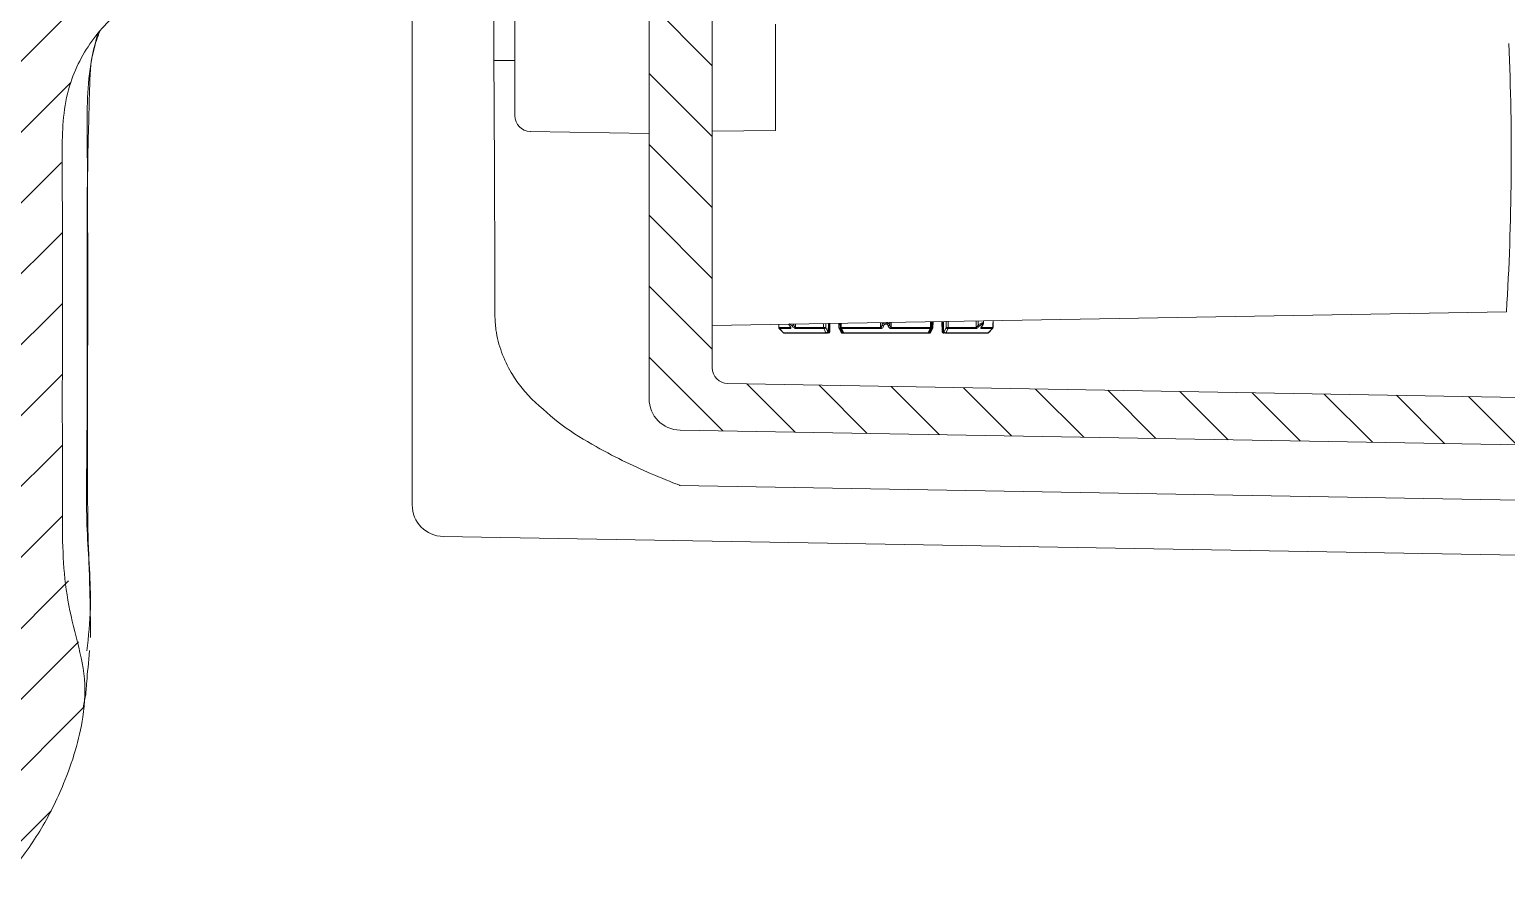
# Model space of a CAD drawing. Extents: x 14808 to 20058, y -13198 to -11680.
# Drawn here: x 16144.38 to 16191.14, y -12215.32 to -12188.4 of the extents above; entities that cross this region are included whole.
import ezdxf

# ---------------------------------------------------------------- set-up
doc = ezdxf.new("R2010")
doc.units = 0
doc.header["$LTSCALE"] = 7
doc.header["$MEASUREMENT"] = 0
doc.layers.get('0').update_dxf_attribs({"color": 2, "linetype": 'CONTINUOUS'})

msp = doc.modelspace()

# ---------------------------------------------------------------- hatches: boundary and pattern name
at = {"linetype": 'Continuous', "lineweight": 0}
h = msp.add_hatch(dxfattribs=at)
h.set_pattern_fill('ANSI31', color=2, scale=0.5, style=0)
h.set_pattern_definition([(45, (16169.5734, -12738.675), (-1.122532, 1.122532), [])])
edge = h.paths.add_edge_path(flags=0)
edge.add_spline(control_points=[(16144.308, -12164.476), (16143.281, -12168.527), (16143.42, -12172.803), (16143.42, -12176.982), (16143.42, -12181.211), (16143.42, -12185.44), (16143.42, -12189.668), (16143.42, -12198.032), (16143.934, -12206.457), (16142.872, -12214.753)], knot_values=[0.000364, 0.000364, 0.000364, 0.000364, 0.02544, 0.02544, 0.02544, 0.050743, 0.050743, 0.050743, 0.100803, 0.100803, 0.100803, 0.100803], weights=[1, 1, 1, 1, 1, 1, 1, 1, 1, 1], degree=3, periodic=0)
edge.add_spline(control_points=[(16142.872, -12214.753), (16142.865, -12214.809), (16142.868, -12214.866), (16142.879, -12214.921), (16142.891, -12214.976), (16142.912, -12215.029), (16142.942, -12215.077), (16142.971, -12215.125), (16143.008, -12215.168), (16143.051, -12215.203), (16143.095, -12215.239), (16143.146, -12215.268), (16143.199, -12215.287), (16143.252, -12215.306), (16143.308, -12215.316), (16143.364, -12215.317), (16143.419, -12215.317), (16143.475, -12215.308), (16143.528, -12215.291), (16143.581, -12215.273), (16143.632, -12215.245), (16143.676, -12215.211), (16143.705, -12215.188), (16143.732, -12215.161), (16143.756, -12215.133)], knot_values=[0, 0, 0, 0, 0.000336, 0.000336, 0.000336, 0.000672, 0.000672, 0.000672, 0.001006, 0.001006, 0.001006, 0.001347, 0.001347, 0.001347, 0.001682, 0.001682, 0.001682, 0.002013, 0.002013, 0.002013, 0.00235, 0.00235, 0.00235, 0.002572, 0.002572, 0.002572, 0.002572], weights=[1, 1, 1, 1, 1, 1, 1, 1, 1, 1, 1, 1, 1, 1, 1, 1, 1, 1, 1, 1, 1, 1, 1, 1, 1], degree=3, periodic=0)
edge.add_spline(control_points=[(16143.756, -12215.133), (16144.457, -12214.273), (16145.041, -12213.301), (16145.46, -12212.274), (16145.735, -12211.598), (16145.924, -12210.887), (16146.068, -12210.172), (16146.159, -12209.722), (16146.179, -12209.247), (16146.102, -12208.795), (16145.801, -12207.01), (16145.419, -12205.217), (16145.42, -12203.407), (16145.422, -12201.598), (16145.421, -12199.789), (16145.421, -12197.98), (16145.421, -12196.662), (16145.418, -12195.344), (16145.42, -12194.026), (16145.422, -12192.705), (16145.271, -12191.326), (16145.686, -12190.072), (16145.861, -12189.543), (16146.135, -12189.04), (16146.478, -12188.6), (16146.82, -12188.161), (16147.242, -12187.775), (16147.709, -12187.472), (16148.18, -12187.167), (16148.71, -12186.94), (16149.256, -12186.808), (16150.947, -12186.398), (16152.734, -12186.648), (16154.474, -12186.632), (16155.84, -12186.62), (16157.205, -12186.609), (16158.571, -12186.597)], knot_values=[0, 0, 0, 0, 0.006656, 0.006656, 0.006656, 0.011008, 0.011008, 0.011008, 0.013779, 0.013779, 0.013779, 0.024513, 0.024513, 0.024513, 0.035152, 0.035152, 0.035152, 0.042905, 0.042905, 0.042905, 0.050692, 0.050692, 0.050692, 0.05392, 0.05392, 0.05392, 0.057144, 0.057144, 0.057144, 0.060396, 0.060396, 0.060396, 0.070551, 0.070551, 0.070551, 0.078516, 0.078516, 0.078516, 0.078516], weights=[1, 1, 1, 1, 1, 1, 1, 1, 1, 1, 1, 1, 1, 1, 1, 1, 1, 1, 1, 1, 1, 1, 1, 1, 1, 1, 1, 1, 1, 1, 1, 1, 1, 1, 1, 1, 1], degree=3, periodic=0)
edge.add_line((16158.571, -12186.597), (16158.571, -12186.227))
edge.add_arc((16158.421, -12186.227), 0.15, 0, 81.8882)
edge.add_line((16158.442, -12186.078), (16155.075, -12185.598))
edge.add_spline(control_points=[(16155.075, -12185.598), (16151.997, -12185.437), (16148.919, -12185.276), (16145.841, -12185.115)], knot_values=[0, 0, 0, 0, 0.018494, 0.018494, 0.018494, 0.018494], weights=[1, 1, 1, 1], degree=3, periodic=0)
edge.add_spline(control_points=[(16145.841, -12185.115), (16145.674, -12185.106), (16145.505, -12185.068), (16145.35, -12185.004), (16145.195, -12184.94), (16145.048, -12184.849), (16144.923, -12184.737), (16144.797, -12184.626), (16144.689, -12184.491), (16144.608, -12184.344), (16144.527, -12184.197), (16144.469, -12184.034), (16144.441, -12183.869), (16144.427, -12183.786), (16144.42, -12183.701), (16144.42, -12183.617)], knot_values=[0, 0, 0, 0, 0.001007, 0.001007, 0.001007, 0.002015, 0.002015, 0.002015, 0.003022, 0.003022, 0.003022, 0.004029, 0.004029, 0.004029, 0.00453, 0.00453, 0.00453, 0.00453], weights=[1, 1, 1, 1, 1, 1, 1, 1, 1, 1, 1, 1, 1, 1, 1, 1], degree=3, periodic=0)
edge.add_spline(control_points=[(16144.42, -12183.617), (16144.42, -12182.607), (16144.42, -12181.598), (16144.42, -12180.589)], knot_values=[0.000037, 0.000037, 0.000037, 0.000037, 0.006093, 0.006093, 0.006093, 0.006093], weights=[1, 1, 1, 1], degree=3, periodic=0)
edge.add_spline(control_points=[(16144.42, -12180.589), (16144.42, -12180.421), (16144.449, -12180.25), (16144.504, -12180.092), (16144.56, -12179.934), (16144.644, -12179.783), (16144.748, -12179.652), (16144.853, -12179.52), (16144.982, -12179.406), (16145.125, -12179.317), (16145.267, -12179.228), (16145.427, -12179.162), (16145.59, -12179.125), (16145.673, -12179.107), (16145.757, -12179.095), (16145.841, -12179.091)], knot_values=[0, 0, 0, 0, 0.001007, 0.001007, 0.001007, 0.002015, 0.002015, 0.002015, 0.003022, 0.003022, 0.003022, 0.004029, 0.004029, 0.004029, 0.00453, 0.00453, 0.00453, 0.00453], weights=[1, 1, 1, 1, 1, 1, 1, 1, 1, 1, 1, 1, 1, 1, 1, 1], degree=3, periodic=0)
edge.add_line((16145.841, -12179.091), (16153.772, -12178.675))
edge.add_arc((16153.746, -12178.176), 0.5, -87, 0)
edge.add_line((16154.246, -12178.176), (16154.246, -12177.867))
edge.add_line((16154.246, -12177.867), (16153.246, -12177.617))
edge.add_line((16153.246, -12177.617), (16148.496, -12177.617))
edge.add_arc((16148.496, -12177.367), 0.25, 180, 270, ccw=False)
edge.add_line((16148.246, -12177.367), (16148.246, -12177.197))
edge.add_line((16148.246, -12177.197), (16147.167, -12177.14))
edge.add_arc((16147.246, -12175.642), 1.5, 180, 267, ccw=False)
edge.add_line((16145.746, -12175.642), (16145.746, -12175.051))
edge.add_arc((16147.246, -12175.051), 1.5, 93, 180, ccw=False)
edge.add_line((16147.167, -12173.553), (16148.246, -12173.497))
edge.add_line((16148.246, -12173.497), (16148.246, -12173.327))
edge.add_arc((16148.496, -12173.327), 0.25, 90, 180, ccw=False)
edge.add_line((16148.496, -12173.077), (16149.246, -12173.077))
edge.add_line((16149.246, -12173.077), (16149.246, -12172.827))
edge.add_line((16149.246, -12172.827), (16149.571, -12172.827))
edge.add_line((16149.571, -12172.827), (16149.571, -12170.298))
edge.add_line((16149.571, -12170.298), (16146.01, -12170.112))
edge.add_arc((16146.088, -12168.614), 1.5, 173.5343, 267, ccw=False)
edge.add_spline(control_points=[(16144.598, -12168.445), (16144.656, -12167.927), (16144.73, -12167.41), (16144.817, -12166.897)], knot_values=[0.001981, 0.001981, 0.001981, 0.001981, 0.005108, 0.005108, 0.005108, 0.005108], weights=[1, 1, 1, 1], degree=3, periodic=0)
edge.add_spline(control_points=[(16144.817, -12166.897), (16144.845, -12166.731), (16144.902, -12166.568), (16144.984, -12166.421), (16145.065, -12166.274), (16145.173, -12166.14), (16145.298, -12166.028), (16145.424, -12165.916), (16145.57, -12165.825), (16145.725, -12165.761), (16145.881, -12165.697), (16146.049, -12165.659), (16146.217, -12165.65)], knot_values=[0, 0, 0, 0, 0.001007, 0.001007, 0.001007, 0.002015, 0.002015, 0.002015, 0.003022, 0.003022, 0.003022, 0.00403, 0.00403, 0.00403, 0.00403], weights=[1, 1, 1, 1, 1, 1, 1, 1, 1, 1, 1, 1, 1], degree=3, periodic=0)
edge.add_line((16146.217, -12165.65), (16149.196, -12165.494))
edge.add_line((16149.196, -12165.494), (16149.196, -12164.155))
edge.add_spline(control_points=[(16149.196, -12164.155), (16148.655, -12164.162), (16148.114, -12164.169), (16147.574, -12164.176), (16146.658, -12164.188), (16145.743, -12164.201), (16144.827, -12164.216)], knot_values=[0.008259, 0.008259, 0.008259, 0.008259, 0.011503, 0.011503, 0.011503, 0.016996, 0.016996, 0.016996, 0.016996], weights=[1, 1, 1, 1, 1, 1, 1], degree=3, periodic=0)
edge.add_spline(control_points=[(16144.827, -12164.216), (16144.753, -12164.216), (16144.373, -12164.219), (16144.308, -12164.475)], knot_values=[0.000006, 0.000006, 0.000006, 0.000006, 0.99971, 0.99971, 0.99971, 0.99971], weights=[1, 1, 1, 1], degree=3, periodic=0)
h = msp.add_hatch(dxfattribs=at)
h.set_pattern_fill('ANSI31', color=2, scale=0.5, angle=-90, style=0)
h.set_pattern_definition([(315, (16169.5734, -12738.675), (1.122532, 1.122532), [])])
edge = h.paths.add_edge_path(flags=0)
edge.add_line((16223.996, -12209.721), (16223.996, -12207.381))
edge.add_spline(control_points=[(16223.996, -12207.381), (16223.996, -12207.36), (16223.993, -12207.338), (16223.987, -12207.318), (16223.98, -12207.291), (16223.969, -12207.264), (16223.953, -12207.241), (16223.938, -12207.218), (16223.918, -12207.197), (16223.895, -12207.18), (16223.873, -12207.163), (16223.848, -12207.15), (16223.821, -12207.142), (16223.798, -12207.135), (16223.774, -12207.131), (16223.75, -12207.13)], knot_values=[0.00049, 0.00049, 0.00049, 0.00049, 0.000619, 0.000619, 0.000619, 0.000788, 0.000788, 0.000788, 0.000957, 0.000957, 0.000957, 0.001126, 0.001126, 0.001126, 0.001272, 0.001272, 0.001272, 0.001272], weights=[1, 1, 1, 1, 1, 1, 1, 1, 1, 1, 1, 1, 1, 1, 1, 1], degree=3, periodic=0)
edge.add_spline(control_points=[(16223.75, -12207.13), (16223.422, -12207.124), (16223.094, -12207.119), (16222.767, -12207.113), (16221.758, -12207.095), (16220.75, -12207.078), (16219.741, -12207.06)], knot_values=[0.015809, 0.015809, 0.015809, 0.015809, 0.017776, 0.017776, 0.017776, 0.023827, 0.023827, 0.023827, 0.023827], weights=[1, 1, 1, 1, 1, 1, 1], degree=3, periodic=0)
edge.add_spline(control_points=[(16219.741, -12207.06), (16219.74, -12207.06), (16219.739, -12207.06), (16219.738, -12207.06), (16219.721, -12207.059), (16219.704, -12207.057), (16219.687, -12207.053), (16219.66, -12207.046), (16219.633, -12207.035), (16219.61, -12207.02), (16219.586, -12207.004), (16219.565, -12206.985), (16219.548, -12206.963), (16219.531, -12206.941), (16219.517, -12206.915), (16219.509, -12206.889), (16219.5, -12206.863), (16219.496, -12206.836), (16219.496, -12206.809)], knot_values=[0.003023, 0.003023, 0.003023, 0.003023, 0.00308, 0.00308, 0.00308, 0.003132, 0.003132, 0.003132, 0.003299, 0.003299, 0.003299, 0.003467, 0.003467, 0.003467, 0.003635, 0.003635, 0.003635, 0.003797, 0.003797, 0.003797, 0.003797], weights=[1, 1, 1, 1, 1, 1, 1, 1, 1, 1, 1, 1, 1, 1, 1, 1, 1, 1, 1], degree=3, periodic=0)
edge.add_line((16219.496, -12206.809), (16219.496, -12202.503))
edge.add_arc((16217.496, -12202.503), 2, 0, 89)
edge.add_line((16217.53, -12200.504), (16166.487, -12199.613))
edge.add_arc((16166.496, -12199.113), 0.5, 180, 269, ccw=False)
edge.add_line((16165.996, -12199.113), (16165.996, -12186.316))
edge.add_line((16165.996, -12186.316), (16163.996, -12186.316))
edge.add_line((16163.996, -12186.316), (16163.996, -12200.087))
edge.add_arc((16164.996, -12200.087), 1, 180, 269)
edge.add_line((16164.978, -12201.087), (16217.504, -12202.003))
edge.add_arc((16217.496, -12202.503), 0.5, 0, 89, ccw=False)
edge.add_line((16217.996, -12202.503), (16217.996, -12207.867))
edge.add_spline(control_points=[(16217.996, -12207.867), (16217.996, -12207.87), (16217.996, -12207.873), (16217.996, -12207.876), (16217.997, -12207.905), (16218.003, -12207.933), (16218.013, -12207.959), (16218.023, -12207.985), (16218.038, -12208.01), (16218.056, -12208.031), (16218.074, -12208.053), (16218.096, -12208.071), (16218.12, -12208.085), (16218.145, -12208.099), (16218.171, -12208.109), (16218.199, -12208.114), (16218.213, -12208.117), (16218.227, -12208.118), (16218.241, -12208.119)], knot_values=[0.002467, 0.002467, 0.002467, 0.002467, 0.002485, 0.002485, 0.002485, 0.002656, 0.002656, 0.002656, 0.002825, 0.002825, 0.002825, 0.002994, 0.002994, 0.002994, 0.003163, 0.003163, 0.003163, 0.003248, 0.003248, 0.003248, 0.003248], weights=[1, 1, 1, 1, 1, 1, 1, 1, 1, 1, 1, 1, 1, 1, 1, 1, 1, 1, 1], degree=3, periodic=0)
edge.add_spline(control_points=[(16218.241, -12208.119), (16218.622, -12208.125), (16219.003, -12208.132), (16219.383, -12208.139), (16219.754, -12208.145), (16220.125, -12208.152), (16220.496, -12208.158)], knot_values=[0.011479, 0.011479, 0.011479, 0.011479, 0.013763, 0.013763, 0.013763, 0.015988, 0.015988, 0.015988, 0.015988], weights=[1, 1, 1, 1, 1, 1, 1], degree=3, periodic=0)
edge.add_line((16220.496, -12208.158), (16220.496, -12209.721))
edge.add_line((16220.496, -12209.721), (16223.996, -12209.721))

# ---------------------------------------------------------------- linework, layer by layer
at = {"color": 7, "linetype": 'Continuous', "lineweight": 15}
for p, q in [((16159.083, -12189.381), (16159.083, -12185.689)), ((16163.996, -12186.316), (16163.996, -12200.087)), ((16165.996, -12186.316), (16165.996, -12199.113)), ((16156.496, -12189.36), (16156.496, -12186.615)), ((16159.746, -12191.125), (16159.746, -12187.628)), ((16167.996, -12191.599), (16167.996, -12188.231)), ((16156.496, -12203.456), (16156.496, -12189.36)), ((16159.746, -12189.381), (16159.083, -12189.381)), ((16160.237, -12191.625), (16163.996, -12191.691)), ((16165.996, -12191.617), (16167.996, -12191.599)), ((16191.144, -12197.334), (16165.996, -12197.773)), ((16169.674, -12197.968), (16169.68, -12197.709)), ((16169.715, -12197.968), (16169.721, -12197.708)), ((16170.004, -12197.703), (16170.008, -12197.836)), ((16170.051, -12197.702), (16170.055, -12197.836)), ((16172.936, -12197.836), (16172.941, -12197.652)), ((16172.983, -12197.836), (16172.988, -12197.651)), ((16173.269, -12197.646), (16173.276, -12197.968)), ((16173.309, -12197.645), (16173.317, -12197.968)), ((16174.587, -12197.698), (16174.587, -12197.623)), ((16174.884, -12197.835), (16174.888, -12197.618)), ((16174.888, -12197.835), (16174.893, -12197.618)), ((16168.101, -12197.736), (16168.103, -12197.835)), ((16168.105, -12197.736), (16168.107, -12197.835)), ((16168.107, -12197.835), (16168.466, -12197.835)), ((16168.122, -12197.87), (16168.255, -12198.002)), ((16168.479, -12197.87), (16168.122, -12197.87)), ((16168.255, -12198.002), (16169.592, -12198.002)), ((16168.29, -12198.017), (16168.286, -12198.017)), ((16169.613, -12198.017), (16168.29, -12198.017)), ((16168.443, -12197.782), (16168.457, -12197.801)), ((16168.443, -12197.782), (16168.444, -12197.783)), ((16168.637, -12197.835), (16169.519, -12197.835)), ((16169.528, -12197.87), (16168.649, -12197.87)), ((16169.591, -12197.835), (16169.656, -12197.968)), ((16169.624, -12198.017), (16169.613, -12198.017)), ((16169.665, -12198.017), (16169.653, -12198.017)), ((16169.656, -12197.968), (16169.668, -12197.968)), ((16169.697, -12197.968), (16169.708, -12197.968)), ((16170.015, -12197.835), (16170.085, -12197.968)), ((16170.06, -12197.857), (16170.129, -12197.99)), ((16170.084, -12197.835), (16171.325, -12197.835)), ((16170.085, -12197.968), (16170.097, -12197.968)), ((16171.326, -12197.87), (16170.09, -12197.87)), ((16170.14, -12198.017), (16170.128, -12198.017)), ((16170.159, -12198.002), (16172.833, -12198.002)), ((16172.818, -12198.017), (16170.173, -12198.017)), ((16171.666, -12197.835), (16172.907, -12197.835)), ((16172.901, -12197.87), (16171.666, -12197.87)), ((16172.862, -12197.99), (16172.931, -12197.858)), ((16172.907, -12197.99), (16172.978, -12197.858)), ((16173.324, -12197.968), (16173.335, -12197.968)), ((16173.335, -12197.968), (16173.4, -12197.835)), ((16173.378, -12198.017), (16173.367, -12198.017)), ((16174.701, -12198.017), (16173.378, -12198.017)), ((16173.399, -12198.002), (16174.736, -12198.002)), ((16174.342, -12197.87), (16173.463, -12197.87)), ((16173.472, -12197.835), (16174.354, -12197.835)), ((16174.869, -12197.87), (16174.512, -12197.87)), ((16174.525, -12197.835), (16174.884, -12197.835)), ((16174.736, -12198.002), (16174.869, -12197.87)), ((16174.741, -12198.002), (16174.874, -12197.87)), ((16174.741, -12198.002), (16174.741, -12198.002)), ((16166.487, -12199.613), (16217.53, -12200.504)), ((16164.978, -12201.087), (16217.504, -12202.003)), ((16217.507, -12203.753), (16164.972, -12202.836)), ((16217.504, -12205.503), (16157.478, -12204.456)), ((16146.075, -12209.886), (16146.162, -12209.428))]:
    msp.add_line(p, q, dxfattribs=at)
at = {"color": 8, "linetype": 'Continuous', "lineweight": 15}
for p, q in [((16169.592, -12197.71), (16169.591, -12197.835)), ((16169.668, -12197.968), (16169.674, -12197.709)), ((16169.708, -12197.968), (16169.714, -12197.708)), ((16170.011, -12197.703), (16170.015, -12197.835)), ((16170.081, -12197.702), (16170.084, -12197.835)), ((16171.325, -12197.835), (16171.325, -12197.68)), ((16171.372, -12197.679), (16171.372, -12197.751)), ((16171.619, -12197.751), (16171.619, -12197.675)), ((16171.666, -12197.674), (16171.666, -12197.835)), ((16173.291, -12197.646), (16173.298, -12197.968)), ((16173.316, -12197.645), (16173.324, -12197.968)), ((16173.4, -12197.835), (16173.399, -12197.644)), ((16173.471, -12197.642), (16173.472, -12197.835)), ((16174.354, -12197.835), (16174.358, -12197.627)), ((16174.417, -12197.626), (16174.416, -12197.751)), ((16168.106, -12197.736), (16168.107, -12197.835)), ((16168.107, -12197.835), (16168.107, -12197.835)), ((16168.122, -12197.87), (16168.122, -12197.87)), ((16168.255, -12198.002), (16168.255, -12198.002)), ((16168.286, -12198.016), (16168.286, -12198.017)), ((16168.466, -12197.835), (16168.466, -12197.815)), ((16168.575, -12197.751), (16168.575, -12197.728)), ((16168.635, -12197.727), (16168.637, -12197.835)), ((16169.675, -12197.922), (16169.697, -12197.968)), ((16170.097, -12197.968), (16170.097, -12197.928)), ((16174.525, -12197.815), (16174.525, -12197.835)), ((16174.736, -12198.002), (16174.736, -12198.002)), ((16174.869, -12197.87), (16174.869, -12197.87)), ((16174.874, -12197.87), (16174.874, -12197.87)), ((16174.884, -12197.835), (16174.884, -12197.835)), ((16174.888, -12197.835), (16174.888, -12197.835))]:
    msp.add_line(p, q, dxfattribs=at)
at = {"color": 8, "linetype": 'Continuous', "lineweight": 15, "flags": 128}
for points in [[(16169.519, -12197.835), (16169.52, -12197.735), (16169.52, -12197.711)], [(16172.907, -12197.835), (16172.91, -12197.735), (16172.912, -12197.652)], [(16172.955, -12197.835), (16172.957, -12197.735), (16172.96, -12197.651)], [(16174.884, -12197.835), (16174.886, -12197.735), (16174.888, -12197.618)], [(16174.888, -12197.835), (16174.89, -12197.735), (16174.892, -12197.618)], [(16168.444, -12197.783), (16168.444, -12197.783), (16168.447, -12197.785), (16168.452, -12197.787)]]:
    msp.add_lwpolyline(points, dxfattribs=at)
at = {"color": 7, "linetype": 'Continuous', "lineweight": 15, "flags": 128}
for points in [[(16168.122, -12197.87), (16168.193, -12197.94), (16168.255, -12198.002)], [(16169.592, -12198.002), (16169.558, -12197.932), (16169.528, -12197.87)], [(16170.09, -12197.87), (16170.127, -12197.94), (16170.159, -12198.002)], [(16172.833, -12198.002), (16172.869, -12197.932), (16172.901, -12197.87)], [(16172.878, -12198.002), (16172.916, -12197.932), (16172.949, -12197.87)], [(16173.298, -12197.968), (16173.299, -12197.977), (16173.3, -12197.986), (16173.303, -12197.995), (16173.306, -12198.002), (16173.311, -12198.008), (16173.316, -12198.013), (16173.321, -12198.016), (16173.327, -12198.017)], [(16173.463, -12197.87), (16173.429, -12197.94), (16173.399, -12198.002)], [(16174.736, -12198.002), (16174.807, -12197.932), (16174.869, -12197.87)], [(16174.741, -12198.002), (16174.812, -12197.932), (16174.874, -12197.87)]]:
    msp.add_lwpolyline(points, dxfattribs=at)
at = {"color": 7, "linetype": 'Continuous', "lineweight": 15}
for centre, radius, start, end in [((16109.959, -12192.376), 81.337, 356.50522, 2.4949), ((16160.246, -12191.125), 0.5, 180, 269), ((16168.153, -12197.835), 0.05, 181.0852, 225.1688), ((16168.157, -12197.835), 0.05, 181.1008, 225.1799), ((16168.158, -12197.835), 0.0501, 180.9731, 224.8373), ((16168.286, -12197.967), 0.05, 225.1843, 270), ((16168.29, -12197.967), 0.05, 225.1954, 270), ((16168.29, -12197.967), 0.0496, 224.8195, 269.9747), ((16168.519, -12197.835), 0.0532, 180.413, 220.9794), ((16168.482, -12197.675), 0.12, 291.6209, 320.4986), ((16168.692, -12197.835), 0.055, 180.1863, 219.0554), ((16169.555, -12196.361), 1.475, 268.5949, 271.4051), ((16169.591, -12197.836), 0.0714, 179.448, 208.2441), ((16169.53, -12197.799), 0.0714, 267.8506, 328.9121), ((16169.595, -12197.931), 0.0714, 267.729, 328.9332), ((16169.615, -12197.991), 0.0255, 204.8358, 264.5123), ((16169.609, -12197.97), 0.0469, 274.3111, 2.9111), ((16169.624, -12197.967), 0.05, 270, 358.6823), ((16169.621, -12197.97), 0.0469, 274.3111, 2.9111), ((16169.65, -12197.97), 0.047, 274.0327, 2.6909), ((16169.665, -12197.967), 0.05, 270, 358.6869), ((16169.661, -12197.97), 0.047, 274.0327, 2.6909), ((16170.058, -12197.835), 0.05, 181.4231, 207.9925), ((16170.105, -12197.835), 0.05, 181.4163, 207.3962), ((16170.179, -12197.836), 0.0949, 179.3496, 200.6193), ((16170.128, -12197.967), 0.05, 208.005, 270), ((16170.132, -12197.97), 0.0467, 176.8632, 265.3984), ((16170.144, -12197.97), 0.0467, 176.8632, 265.3984), ((16170.173, -12197.967), 0.05, 207.4085, 270), ((16170.178, -12197.998), 0.0194, 192.553, 256.9295), ((16172.065, -12197.837), 0.741, 179.8858, 182.5545), ((16171.42, -12197.736), 0.0505, 197.4815, 270.5469), ((16171.571, -12197.736), 0.0505, 269.4531, 342.5185), ((16170.926, -12197.837), 0.741, 357.4455, 0.1142), ((16172.818, -12197.967), 0.05, 270, 332.5915), ((16172.814, -12197.998), 0.0194, 283.0705, 347.447), ((16172.863, -12197.967), 0.05, 270, 331.995), ((16172.859, -12197.997), 0.0197, 282.2036, 346.3861), ((16172.812, -12197.836), 0.0949, 339.3807, 0.6504), ((16172.886, -12197.835), 0.05, 332.6038, 358.5837), ((16172.863, -12197.836), 0.0921, 338.7179, 0.6525), ((16172.934, -12197.835), 0.05, 332.0075, 358.5769), ((16173.327, -12197.967), 0.05, 181.3131, 270), ((16173.367, -12197.967), 0.05, 181.3177, 270), ((16173.37, -12197.97), 0.0469, 177.0889, 265.6889), ((16173.396, -12197.931), 0.0714, 211.0668, 272.271), ((16173.382, -12197.97), 0.0469, 177.0889, 265.6889), ((16173.376, -12197.991), 0.0255, 275.4877, 335.1642), ((16173.436, -12196.361), 1.475, 268.5949, 271.4051), ((16173.461, -12197.799), 0.0714, 211.0879, 272.1494), ((16173.401, -12197.836), 0.0714, 331.7559, 0.552), ((16174.299, -12197.835), 0.055, 320.9446, 359.8137), ((16174.509, -12197.675), 0.12, 219.5014, 248.3791), ((16174.472, -12197.835), 0.0532, 319.0206, 359.587), ((16174.701, -12197.967), 0.05, 270, 314.8046), ((16174.701, -12197.967), 0.0496, 270.0253, 315.1805), ((16174.705, -12197.967), 0.05, 270, 314.8157), ((16174.705, -12197.967), 0.0497, 270.0181, 315.1292), ((16174.834, -12197.835), 0.05, 314.8201, 358.8992), ((16174.834, -12197.835), 0.0501, 315.1627, 359.0269), ((16174.838, -12197.835), 0.05, 314.8312, 358.9148), ((16174.838, -12197.835), 0.0501, 315.1145, 359.019), ((16166.496, -12199.113), 0.5, 180, 269), ((16164.996, -12200.087), 1, 180, 269), ((16157.496, -12203.456), 1, 180, 269)]:
    msp.add_arc(centre, radius, start, end, dxfattribs=at)
at = {"color": 8, "linetype": 'Continuous', "lineweight": 15}
for centre, radius, start, end in [((16168.106, -12197.811), 0.0245, 261.0785, 271.8153), ((16168.109, -12197.857), 0.0159, 301.9698, 313.9985), ((16168.242, -12197.989), 0.0154, 301.8503, 313.9682), ((16169.654, -12197.998), 0.0185, 233.9379, 268.9957), ((16169.64, -12197.935), 0.0663, 292.5299, 330.1627), ((16169.666, -12198.095), 0.127, 86.1192, 89.1376), ((16169.707, -12198.07), 0.102, 85.7434, 89.2822), ((16170.015, -12197.915), 0.0794, 90.423, 95.5411), ((16170.035, -12197.848), 0.0241, 148.8904, 204.8208), ((16170.061, -12197.145), 0.69, 269.4967, 271.9249), ((16170.084, -12197.841), 0.029, 213.6917, 281.196), ((16170.106, -12197.98), 0.0241, 148.8995, 204.8094), ((16170.12, -12197.064), 0.904, 268.5507, 269.8278), ((16170.153, -12197.974), 0.029, 213.7423, 281.366), ((16170.138, -12198.003), 0.0137, 275.5878, 325.2593), ((16172.838, -12197.974), 0.029, 258.6278, 326.3138), ((16172.884, -12197.973), 0.0292, 259.5688, 324.8391), ((16172.907, -12197.841), 0.029, 258.804, 326.3083), ((16172.93, -12197.145), 0.691, 268.0757, 270.5023), ((16172.954, -12197.841), 0.0291, 259.7409, 324.8498), ((16172.978, -12197.145), 0.691, 268.0749, 270.4441), ((16173.279, -12197.333), 0.635, 269.7722, 271.6999), ((16173.325, -12198.095), 0.127, 90.8624, 93.8808), ((16174.538, -12197.775), 0.012, 275.0184, 319.6757)]:
    msp.add_arc(centre, radius, start, end, dxfattribs=at)
at = {"color": 7, "linetype": 'Continuous', "lineweight": 15}
msp.add_ellipse((16158.996, -12189.48), major_axis=(0.087, -15.004), ratio=0.005854, start_param=1.01175, end_param=1.577336, dxfattribs=at)
for points, knots in [([(16143.756, -12215.133), (16144.087, -12214.692), (16144.757, -12213.801), (16145.566, -12212.137), (16146.102, -12210.456), (16146.177, -12208.79), (16145.796, -12207.471), (16145.417, -12205.692), (16145.423, -12202.502), (16145.413, -12198.473), (16145.438, -12194.684), (16145.396, -12192.374), (16145.443, -12191.046), (16145.698, -12189.841), (16146.405, -12188.541), (16147.66, -12187.392), (16149.114, -12186.758), (16150.547, -12186.635), (16152.288, -12186.67), (16154.965, -12186.618), (16157.205, -12186.605), (16158.571, -12186.597)], [0, 0, 0, 0, 0.041198, 0.083312, 0.137942, 0.172324, 0.206233, 0.240108, 0.308341, 0.443798, 0.542507, 0.591862, 0.616893, 0.641829, 0.683554, 0.725238, 0.767252, 0.799612, 0.832211, 0.89774, 1, 1, 1, 1]), ([(16146.198, -12208.075), (16146.246, -12207.619), (16146.379, -12206.344), (16146.15, -12204.239), (16146.207, -12201.77), (16146.197, -12199.304), (16146.206, -12196.842), (16146.205, -12194.383), (16146.219, -12191.941), (16146.177, -12189.955), (16146.463, -12188.842), (16146.547, -12188.513)], [0, 0, 0, 0, 0.070132, 0.196238, 0.322214, 0.448022, 0.573625, 0.698991, 0.824085, 0.948006, 1, 1, 1, 1]), ([(16146.314, -12207.658), (16146.308, -12207.151), (16146.297, -12206.072), (16146.219, -12204.329), (16146.218, -12202.272), (16146.221, -12200.002), (16146.221, -12197.533), (16146.226, -12195.104), (16146.207, -12192.674), (16146.276, -12190.683), (16146.303, -12189.238), (16146.531, -12188.645), (16146.606, -12188.449)], [0, 0, 0, 0, 0.080588, 0.171713, 0.272427, 0.400889, 0.524537, 0.656305, 0.778699, 0.901698, 0.967608, 1, 1, 1, 1]), ([(16160.286, -12200.108), (16160.165, -12199.976), (16159.922, -12199.712), (16159.591, -12199.22), (16159.305, -12198.625), (16159.166, -12198.077), (16159.122, -12197.674), (16159.118, -12197.516), (16159.116, -12197.437)], [0, 0, 0, 0, 0.179299, 0.360312, 0.600362, 0.846535, 0.923132, 1, 1, 1, 1]), ([(16171.372, -12197.751), (16171.373, -12197.749), (16171.377, -12197.736), (16171.393, -12197.717), (16171.424, -12197.7), (16171.456, -12197.691), (16171.481, -12197.688), (16171.505, -12197.688), (16171.531, -12197.69), (16171.563, -12197.699), (16171.595, -12197.715), (16171.613, -12197.734), (16171.618, -12197.747), (16171.619, -12197.751)], [0, 0, 0, 0, 0.044434, 0.193904, 0.306162, 0.398383, 0.47965, 0.505147, 0.593247, 0.6777, 0.79053, 0.937231, 1, 1, 1, 1]), ([(16174.547, -12197.782), (16174.559, -12197.765), (16174.577, -12197.74), (16174.587, -12197.712), (16174.586, -12197.7), (16174.586, -12197.698)], [0, 0, 0, 0, 0.650515, 0.939415, 1, 1, 1, 1]), ([(16168.117, -12197.87), (16168.148, -12197.901), (16168.193, -12197.945), (16168.237, -12197.989), (16168.25, -12198.002)], [0, 0, 0, 0, 0.699999, 1, 1, 1, 1]), ([(16168.122, -12197.87), (16168.153, -12197.901), (16168.197, -12197.945), (16168.242, -12197.989), (16168.255, -12198.002)], [0, 0, 0, 0, 0.699999, 1, 1, 1, 1]), ([(16168.412, -12197.731), (16168.412, -12197.732), (16168.417, -12197.746), (16168.428, -12197.762), (16168.441, -12197.778), (16168.445, -12197.783)], [0, 0, 0, 0, 0.072585, 0.758904, 1, 1, 1, 1]), ([(16168.527, -12197.787), (16168.523, -12197.783), (16168.51, -12197.77), (16168.488, -12197.751), (16168.464, -12197.734), (16168.447, -12197.726), (16168.437, -12197.723), (16168.429, -12197.724), (16168.424, -12197.727), (16168.423, -12197.736), (16168.429, -12197.753), (16168.44, -12197.772), (16168.45, -12197.784), (16168.452, -12197.787)], [0, 0, 0, 0, 0.067755, 0.222473, 0.335006, 0.414856, 0.495269, 0.518381, 0.592789, 0.680522, 0.793355, 0.951751, 1, 1, 1, 1]), ([(16168.479, -12197.87), (16168.48, -12197.87), (16168.485, -12197.869), (16168.491, -12197.865), (16168.49, -12197.851), (16168.48, -12197.825), (16168.462, -12197.801), (16168.452, -12197.787)], [0, 0, 0, 0, 0.053442, 0.202939, 0.38556, 0.620729, 1, 1, 1, 1]), ([(16168.457, -12197.801), (16168.458, -12197.802), (16168.463, -12197.809), (16168.468, -12197.818), (16168.472, -12197.826), (16168.472, -12197.827), (16168.472, -12197.827)], [0, 0, 0, 0, 0.078371, 0.536479, 0.835386, 1, 1, 1, 1]), ([(16168.527, -12197.787), (16168.531, -12197.792), (16168.548, -12197.809), (16168.577, -12197.834), (16168.609, -12197.856), (16168.633, -12197.868), (16168.644, -12197.869), (16168.649, -12197.87)], [0, 0, 0, 0, 0.127364, 0.45253, 0.681557, 0.840168, 1, 1, 1, 1]), ([(16168.575, -12197.751), (16168.578, -12197.756), (16168.586, -12197.773), (16168.6, -12197.798), (16168.616, -12197.82), (16168.626, -12197.831), (16168.633, -12197.835), (16168.635, -12197.835), (16168.637, -12197.835)], [0, 0, 0, 0, 0.147867, 0.512025, 0.74233, 0.879476, 0.930606, 1, 1, 1, 1]), ([(16170.013, -12197.858), (16170.03, -12197.889), (16170.053, -12197.933), (16170.077, -12197.977), (16170.084, -12197.99)], [0, 0, 0, 0, 0.6999988, 1, 1, 1, 1]), ([(16170.06, -12197.858), (16170.076, -12197.888), (16170.099, -12197.932), (16170.122, -12197.976), (16170.129, -12197.99)], [0, 0, 0, 0, 0.699999, 1, 1, 1, 1]), ([(16171.325, -12197.835), (16171.326, -12197.835), (16171.329, -12197.835), (16171.335, -12197.834), (16171.344, -12197.828), (16171.355, -12197.815), (16171.367, -12197.789), (16171.37, -12197.766), (16171.372, -12197.751)], [0, 0, 0, 0, 0.038912, 0.077201, 0.15564, 0.32159, 0.5669347, 1, 1, 1, 1]), ([(16171.326, -12197.87), (16171.328, -12197.87), (16171.34, -12197.869), (16171.36, -12197.865), (16171.385, -12197.851), (16171.41, -12197.825), (16171.417, -12197.801), (16171.421, -12197.787)], [0, 0, 0, 0, 0.053442, 0.202939, 0.38556, 0.620729, 1, 1, 1, 1]), ([(16171.571, -12197.787), (16171.57, -12197.783), (16171.567, -12197.77), (16171.556, -12197.751), (16171.537, -12197.734), (16171.517, -12197.726), (16171.502, -12197.723), (16171.487, -12197.724), (16171.471, -12197.727), (16171.451, -12197.736), (16171.433, -12197.753), (16171.423, -12197.772), (16171.421, -12197.784), (16171.421, -12197.787)], [0, 0, 0, 0, 0.067857, 0.222548, 0.335061, 0.414905, 0.495312, 0.518441, 0.592854, 0.680602, 0.793461, 0.951902, 1, 1, 1, 1]), ([(16171.571, -12197.787), (16171.571, -12197.792), (16171.575, -12197.809), (16171.589, -12197.834), (16171.613, -12197.856), (16171.639, -12197.868), (16171.657, -12197.869), (16171.666, -12197.87)], [0, 0, 0, 0, 0.127364, 0.45253, 0.681557, 0.840168, 1, 1, 1, 1]), ([(16171.666, -12197.835), (16171.664, -12197.835), (16171.659, -12197.835), (16171.651, -12197.831), (16171.64, -12197.82), (16171.628, -12197.798), (16171.621, -12197.773), (16171.62, -12197.756), (16171.619, -12197.751)], [0, 0, 0, 0, 0.069394, 0.120524, 0.25767, 0.487975, 0.852133, 1, 1, 1, 1]), ([(16172.862, -12197.99), (16172.878, -12197.959), (16172.901, -12197.915), (16172.924, -12197.871), (16172.931, -12197.858)], [0, 0, 0, 0, 0.7, 1, 1, 1, 1]), ([(16174.342, -12197.87), (16174.344, -12197.87), (16174.35, -12197.869), (16174.365, -12197.865), (16174.39, -12197.851), (16174.426, -12197.825), (16174.45, -12197.801), (16174.464, -12197.787)], [0, 0, 0, 0, 0.053442, 0.202939, 0.38556, 0.620729, 1, 1, 1, 1]), ([(16174.416, -12197.751), (16174.409, -12197.766), (16174.397, -12197.789), (16174.379, -12197.815), (16174.367, -12197.828), (16174.36, -12197.834), (16174.357, -12197.835), (16174.355, -12197.835), (16174.354, -12197.835)], [0, 0, 0, 0, 0.433065, 0.67841, 0.84436, 0.922799, 0.961088, 1, 1, 1, 1]), ([(16174.539, -12197.787), (16174.542, -12197.783), (16174.553, -12197.77), (16174.564, -12197.751), (16174.569, -12197.734), (16174.566, -12197.726), (16174.56, -12197.723), (16174.553, -12197.724), (16174.542, -12197.727), (16174.524, -12197.736), (16174.5, -12197.753), (16174.479, -12197.772), (16174.467, -12197.784), (16174.464, -12197.787)], [0, 0, 0, 0, 0.067159, 0.222034, 0.334683, 0.414569, 0.495021, 0.518034, 0.592411, 0.680053, 0.792734, 0.950866, 1, 1, 1, 1]), ([(16174.539, -12197.787), (16174.536, -12197.792), (16174.522, -12197.809), (16174.507, -12197.834), (16174.5, -12197.856), (16174.502, -12197.868), (16174.509, -12197.869), (16174.512, -12197.87)], [0, 0, 0, 0, 0.127364, 0.45253, 0.681557, 0.840168, 1, 1, 1, 1]), ([(16174.519, -12197.827), (16174.519, -12197.827), (16174.519, -12197.828), (16174.52, -12197.825), (16174.523, -12197.818), (16174.532, -12197.803), (16174.542, -12197.79), (16174.548, -12197.782)], [0, 0, 0, 0, 0.0332434, 0.1574385, 0.3353847, 0.611932, 1, 1, 1, 1]), ([(16174.736, -12198.002), (16174.767, -12197.971), (16174.811, -12197.927), (16174.856, -12197.883), (16174.869, -12197.87)], [0, 0, 0, 0, 0.7, 1, 1, 1, 1]), ([(16164.972, -12202.836), (16164.969, -12202.835), (16164.86, -12202.793), (16164.13, -12202.503), (16163.236, -12202.107), (16162.108, -12201.497), (16161.217, -12200.955), (16160.598, -12200.392), (16160.286, -12200.108)], [0, 0, 0, 0, 0.00169, 0.064013, 0.430718, 0.532136, 0.764624, 1, 1, 1, 1]), ([(16146.157, -12209.51), (16146.164, -12209.394), (16146.179, -12209.162), (16146.247, -12208.432), (16146.282, -12208.068)], [0, 0, 0, 0, 0.5010203, 1, 1, 1, 1])]:
    msp.add_open_spline(points, degree=3, knots=knots, dxfattribs=at)
at = {"color": 8, "linetype": 'Continuous', "lineweight": 15}
for points, knots in [([(16174.416, -12197.751), (16174.421, -12197.748), (16174.441, -12197.736), (16174.476, -12197.717), (16174.516, -12197.7), (16174.546, -12197.691), (16174.562, -12197.688), (16174.575, -12197.688), (16174.585, -12197.69), (16174.586, -12197.696), (16174.587, -12197.698)], [0, 0, 0, 0, 0.067247, 0.288299, 0.454393, 0.590883, 0.711232, 0.748817, 0.87939, 1, 1, 1, 1]), ([(16168.471, -12197.823), (16168.471, -12197.825), (16168.471, -12197.83), (16168.47, -12197.833), (16168.468, -12197.835), (16168.467, -12197.835), (16168.466, -12197.835)], [0, 0, 0, 0, 0.355321, 0.680224, 0.838822, 1, 1, 1, 1]), ([(16168.534, -12197.729), (16168.542, -12197.732), (16168.556, -12197.739), (16168.569, -12197.747), (16168.575, -12197.751)], [0, 0, 0, 0, 0.49764, 1, 1, 1, 1]), ([(16174.525, -12197.835), (16174.524, -12197.835), (16174.522, -12197.835), (16174.52, -12197.831), (16174.52, -12197.826), (16174.52, -12197.823)], [0, 0, 0, 0, 0.2855557, 0.4959543, 1, 1, 1, 1])]:
    msp.add_open_spline(points, degree=3, knots=knots, dxfattribs=at)

doc.saveas('drawing.dxf')
